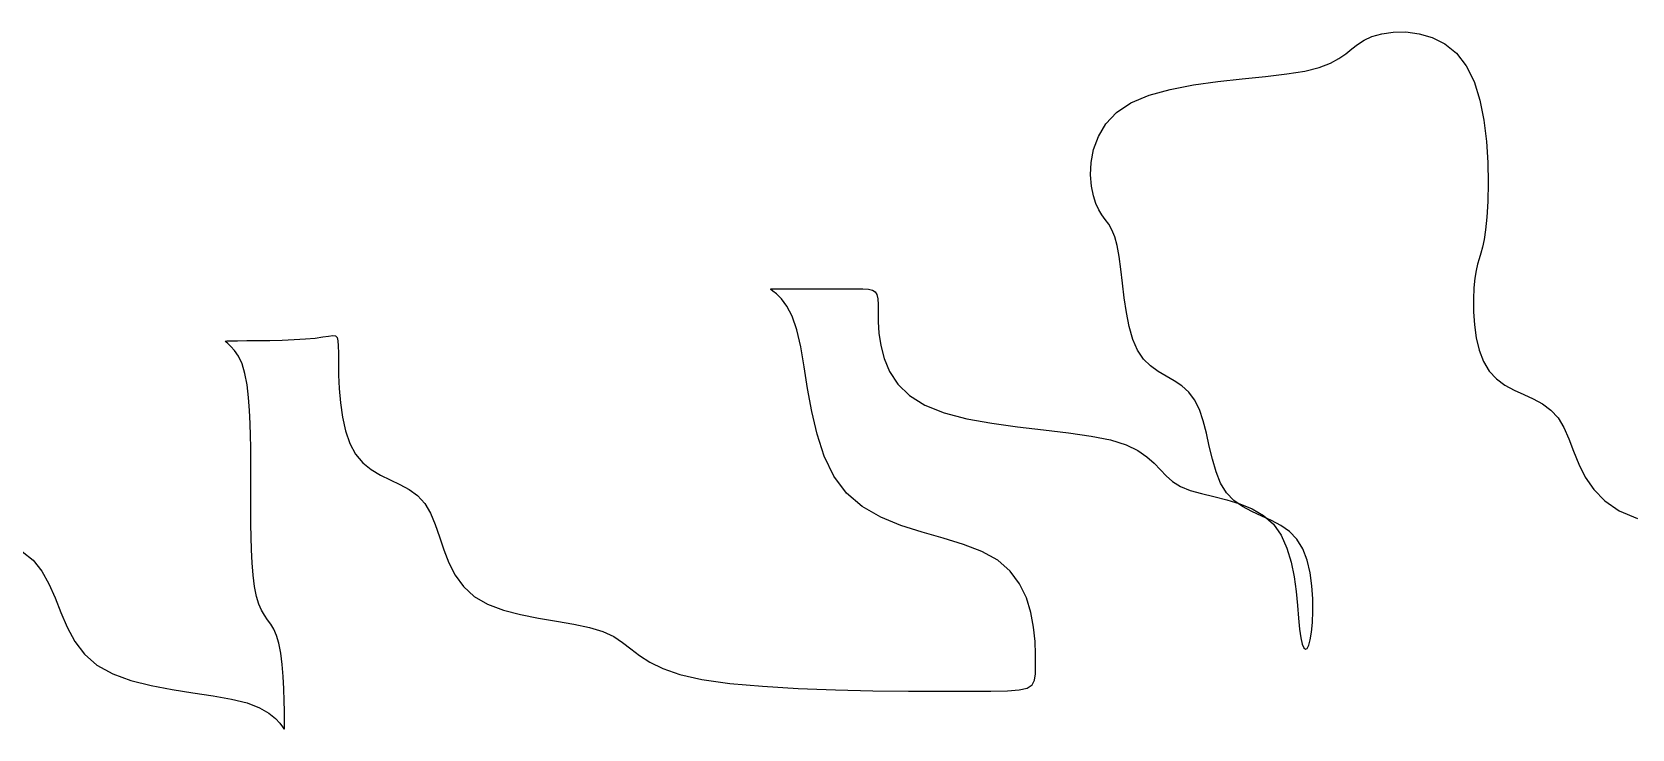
# Model space of a CAD drawing. Header units: inches. Extents: x 7658 to 73799, y 48 to 40262.
# Drawn here: x 49760.5 to 50217.4, y 1048.5 to 1247.5 of the extents above; entities that cross this region are included whole.
import ezdxf

# ---------------------------------------------------------------- set-up
doc = ezdxf.new("R2010")
doc.units = ezdxf.units.IN

# ---------------------------------------------------------------- blocks, each defined once
blk = doc.blocks.new('A$C041A49A9')
at = {"linetype": 'Continuous'}
for p, q in [((1.00206, 0.19549), (1.0039, 0.19669)), ((1.0039, 0.19669), (1.00615, 0.19772)), ((1.00615, 0.19772), (1.00896, 0.19852)), ((1.00896, 0.19852), (1.01225, 0.19898)), ((1.01225, 0.19898), (1.01585, 0.19902)), ((1.01585, 0.19902), (1.01961, 0.19853)), ((1.01961, 0.19853), (1.02337, 0.19742)), ((1.02337, 0.19742), (1.02698, 0.19559)), ((0.99674, 0.19142), (0.99871, 0.19279)), ((0.99871, 0.19279), (1.00041, 0.19417)), ((1.00041, 0.19417), (1.00206, 0.19549)), ((1.02698, 0.19559), (1.03026, 0.19294)), ((1.03026, 0.19294), (1.03308, 0.18938)), ((0.98181, 0.18704), (0.987, 0.18786)), ((0.987, 0.18786), (0.99111, 0.18889)), ((0.99111, 0.18889), (0.99428, 0.1901)), ((0.99428, 0.1901), (0.99674, 0.19142)), ((1.03308, 0.18938), (1.0353, 0.18486)), ((0.94857, 0.18264), (0.95522, 0.18391)), ((0.95522, 0.18391), (0.96216, 0.18488)), ((0.96216, 0.18488), (0.96909, 0.18565)), ((0.96909, 0.18565), (0.97574, 0.18633)), ((0.97574, 0.18633), (0.98181, 0.18704)), ((1.0353, 0.18486), (1.03695, 0.17958)), ((0.93322, 0.17599), (0.93732, 0.17876)), ((0.93732, 0.17876), (0.94251, 0.18096)), ((0.94251, 0.18096), (0.94857, 0.18264)), ((1.03695, 0.17958), (1.03812, 0.1738)), ((0.93016, 0.17275), (0.93322, 0.17599)), ((1.03812, 0.1738), (1.03886, 0.16776)), ((0.92666, 0.16549), (0.92802, 0.16919)), ((0.92802, 0.16919), (0.93016, 0.17275)), ((0.92597, 0.16178), (0.92666, 0.16549)), ((1.03886, 0.16776), (1.03924, 0.16172)), ((0.92581, 0.15823), (0.92597, 0.16178)), ((1.03924, 0.16172), (1.03934, 0.15594)), ((0.92606, 0.15499), (0.92581, 0.15823)), ((1.03934, 0.15594), (1.03922, 0.15066)), ((0.9266, 0.15221), (0.92606, 0.15499)), ((0.92731, 0.15001), (0.9266, 0.15221)), ((0.92815, 0.14826), (0.92731, 0.15001)), ((0.92906, 0.1468), (0.92815, 0.14826)), ((0.93001, 0.14547), (0.92906, 0.1468)), ((1.03922, 0.15066), (1.03895, 0.14614)), ((0.93097, 0.1441), (0.93001, 0.14547)), ((0.93188, 0.14252), (0.93097, 0.1441)), ((0.93271, 0.14057), (0.93188, 0.14252)), ((1.0386, 0.14256), (1.03818, 0.13979)), ((1.03895, 0.14614), (1.0386, 0.14256)), ((0.93343, 0.13808), (0.93271, 0.14057)), ((0.934, 0.13495), (0.93343, 0.13808)), ((1.03772, 0.13762), (1.03725, 0.13586)), ((1.03818, 0.13979), (1.03772, 0.13762)), ((0.93448, 0.1313), (0.934, 0.13495)), ((1.03631, 0.1327), (1.0359, 0.13091)), ((1.03677, 0.13428), (1.03631, 0.1327)), ((1.03725, 0.13586), (1.03677, 0.13428)), ((0.93493, 0.12729), (0.93448, 0.1313)), ((1.03554, 0.1287), (1.03527, 0.12592)), ((1.0359, 0.13091), (1.03554, 0.1287)), ((0.83447, 0.12548), (0.83449, 0.12564)), ((0.83506, 0.12505), (0.83447, 0.12548)), ((0.83449, 0.12564), (0.8353, 0.12566)), ((0.83613, 0.12421), (0.83506, 0.12505)), ((0.8353, 0.12566), (0.83698, 0.12566)), ((0.8375, 0.12282), (0.83613, 0.12421)), ((0.83698, 0.12566), (0.83939, 0.12566)), ((0.83939, 0.12566), (0.84235, 0.12566)), ((0.84235, 0.12566), (0.84567, 0.12566)), ((0.84567, 0.12566), (0.84913, 0.12566)), ((0.84913, 0.12566), (0.85256, 0.12566)), ((0.85256, 0.12566), (0.85576, 0.12566)), ((0.85576, 0.12566), (0.85853, 0.12566)), ((0.85853, 0.12566), (0.86072, 0.12565)), ((0.86072, 0.12565), (0.86236, 0.12556)), ((0.86236, 0.12556), (0.86354, 0.12531)), ((0.86354, 0.12531), (0.86433, 0.12483)), ((0.86433, 0.12483), (0.86481, 0.12404)), ((0.86481, 0.12404), (0.86506, 0.12286)), ((0.93543, 0.1231), (0.93493, 0.12729)), ((1.03527, 0.12592), (1.03512, 0.12268)), ((0.83903, 0.12074), (0.8375, 0.12282)), ((0.84056, 0.11785), (0.83903, 0.12074)), ((0.86506, 0.12286), (0.86515, 0.12122)), ((0.86515, 0.12122), (0.86516, 0.11903)), ((0.86516, 0.11903), (0.86519, 0.11625)), ((0.93604, 0.11892), (0.93543, 0.1231)), ((0.93683, 0.11491), (0.93604, 0.11892)), ((1.03512, 0.12268), (1.03516, 0.11913)), ((1.03516, 0.11913), (1.03541, 0.11542)), ((0.84193, 0.114), (0.84056, 0.11785)), ((0.86519, 0.11625), (0.86537, 0.11301)), ((0.93786, 0.11125), (0.93683, 0.11491)), ((1.03541, 0.11542), (1.03594, 0.11172)), ((0.67868, 0.11077), (0.67912, 0.11086)), ((0.67882, 0.11052), (0.67868, 0.11077)), ((0.6794, 0.11004), (0.67882, 0.11052)), ((0.67912, 0.11086), (0.68028, 0.11087)), ((0.6803, 0.10925), (0.6794, 0.11004)), ((0.68028, 0.11087), (0.68224, 0.11087)), ((0.68224, 0.11087), (0.68487, 0.11088)), ((0.68487, 0.11088), (0.68798, 0.11091)), ((0.68798, 0.11091), (0.6914, 0.11097)), ((0.6914, 0.11097), (0.69492, 0.11106)), ((0.69492, 0.11106), (0.69838, 0.11119)), ((0.69838, 0.11119), (0.70159, 0.11138)), ((0.70159, 0.11138), (0.70436, 0.11163)), ((0.70436, 0.11163), (0.70655, 0.11193)), ((0.70655, 0.11193), (0.7082, 0.1122)), ((0.7082, 0.1122), (0.70938, 0.11233)), ((0.70938, 0.11233), (0.71017, 0.11222)), ((0.71017, 0.11222), (0.71065, 0.11177)), ((0.71065, 0.11177), (0.71089, 0.11086)), ((0.71089, 0.11086), (0.71098, 0.10939)), ((0.84305, 0.10913), (0.84193, 0.114)), ((0.86537, 0.11301), (0.86586, 0.10946)), ((0.93921, 0.10812), (0.93786, 0.11125)), ((1.03594, 0.11172), (1.03678, 0.10816)), ((0.68137, 0.10807), (0.6803, 0.10925)), ((0.68248, 0.10643), (0.68137, 0.10807)), ((0.6835, 0.10423), (0.68248, 0.10643)), ((0.71098, 0.10939), (0.711, 0.10727)), ((0.711, 0.10727), (0.71101, 0.10443)), ((0.84402, 0.10343), (0.84305, 0.10913)), ((0.86586, 0.10946), (0.86682, 0.10575)), ((0.86682, 0.10575), (0.8684, 0.10204)), ((0.94092, 0.10564), (0.93921, 0.10812)), ((0.94291, 0.10369), (0.94092, 0.10564)), ((1.03678, 0.10816), (1.03799, 0.10492)), ((0.68432, 0.10146), (0.6835, 0.10423)), ((0.68493, 0.09822), (0.68432, 0.10146)), ((0.71101, 0.10443), (0.71107, 0.101)), ((0.71107, 0.101), (0.71126, 0.09718)), ((0.84501, 0.09719), (0.84402, 0.10343)), ((0.8684, 0.10204), (0.87076, 0.09849)), ((0.94509, 0.10211), (0.94291, 0.10369)), ((0.94737, 0.10074), (0.94509, 0.10211)), ((0.94964, 0.09941), (0.94737, 0.10074)), ((1.03799, 0.10492), (1.03962, 0.10215)), ((1.03962, 0.10215), (1.04168, 0.09994)), ((0.68537, 0.09467), (0.68493, 0.09822)), ((0.71126, 0.09718), (0.71161, 0.09314)), ((0.84619, 0.09068), (0.84501, 0.09719)), ((0.87076, 0.09849), (0.87406, 0.09525)), ((0.95182, 0.09795), (0.94964, 0.09941)), ((0.95382, 0.0962), (0.95182, 0.09795)), ((0.95552, 0.09399), (0.95382, 0.0962)), ((1.04168, 0.09994), (1.04409, 0.09821)), ((1.04409, 0.09821), (1.04672, 0.09678)), ((1.04672, 0.09678), (1.04948, 0.09551)), ((0.68566, 0.09096), (0.68537, 0.09467)), ((0.71161, 0.09314), (0.7122, 0.08906)), ((0.87406, 0.09525), (0.87844, 0.09248)), ((0.87844, 0.09248), (0.88398, 0.09028)), ((0.95687, 0.09122), (0.95552, 0.09399)), ((1.04948, 0.09551), (1.05223, 0.09424)), ((1.05223, 0.09424), (1.05487, 0.09282)), ((1.05487, 0.09282), (1.05728, 0.09108)), ((0.68584, 0.08725), (0.68566, 0.09096)), ((0.68593, 0.0837), (0.68584, 0.08725)), ((0.7122, 0.08906), (0.71308, 0.08514)), ((0.84772, 0.08416), (0.84619, 0.09068)), ((0.88398, 0.09028), (0.89047, 0.08859)), ((0.89047, 0.08859), (0.89757, 0.08729)), ((0.89757, 0.08729), (0.90498, 0.08626)), ((0.95795, 0.08798), (0.95687, 0.09122)), ((0.95887, 0.08443), (0.95795, 0.08798)), ((1.05728, 0.09108), (1.05934, 0.08887)), ((1.05934, 0.08887), (1.06099, 0.0861)), ((0.68596, 0.08046), (0.68593, 0.0837)), ((0.71308, 0.08514), (0.7143, 0.08153)), ((0.84976, 0.07792), (0.84772, 0.08416)), ((0.90498, 0.08626), (0.9124, 0.08538)), ((0.9124, 0.08538), (0.9195, 0.08454)), ((0.9195, 0.08454), (0.92598, 0.08363)), ((0.92598, 0.08363), (0.93153, 0.08252)), ((0.93153, 0.08252), (0.93593, 0.08113)), ((0.95971, 0.08072), (0.95887, 0.08443)), ((1.06099, 0.0861), (1.06238, 0.08286)), ((1.06238, 0.08286), (1.06373, 0.07931)), ((0.68597, 0.07769), (0.68596, 0.08046)), ((0.68597, 0.07548), (0.68597, 0.07769)), ((0.7143, 0.08153), (0.71593, 0.07844)), ((0.71593, 0.07844), (0.71799, 0.07599)), ((0.85249, 0.07223), (0.84976, 0.07792)), ((0.93593, 0.08113), (0.93931, 0.07951)), ((0.93931, 0.07951), (0.94191, 0.07774)), ((0.94191, 0.07774), (0.94398, 0.07588)), ((0.96061, 0.07701), (0.95971, 0.08072)), ((1.06373, 0.07931), (1.06522, 0.0756)), ((0.68597, 0.07375), (0.68597, 0.07548)), ((0.68597, 0.07232), (0.68597, 0.07375)), ((0.71799, 0.07599), (0.7204, 0.07407)), ((0.7204, 0.07407), (0.72303, 0.0725)), ((0.94398, 0.07588), (0.94573, 0.07403)), ((0.94573, 0.07403), (0.9474, 0.07225)), ((0.96165, 0.07346), (0.96061, 0.07701)), ((0.96295, 0.07022), (0.96165, 0.07346)), ((1.06522, 0.0756), (1.06706, 0.07189)), ((0.68597, 0.07105), (0.68597, 0.07232)), ((0.68597, 0.06978), (0.68597, 0.07105)), ((0.68597, 0.06835), (0.68597, 0.06978)), ((0.72303, 0.0725), (0.72579, 0.07114)), ((0.72579, 0.07114), (0.72854, 0.06982)), ((0.72854, 0.06982), (0.73118, 0.06836)), ((0.85606, 0.06735), (0.85249, 0.07223)), ((0.9474, 0.07225), (0.94923, 0.07063)), ((0.94923, 0.07063), (0.95144, 0.06925)), ((0.95144, 0.06925), (0.95422, 0.06814)), ((0.96462, 0.06745), (0.96295, 0.07022)), ((1.06706, 0.07189), (1.06947, 0.06834)), ((0.68597, 0.06662), (0.68597, 0.06835)), ((0.68597, 0.06441), (0.68597, 0.06662)), ((0.68597, 0.06164), (0.68597, 0.06441)), ((0.73118, 0.06836), (0.73359, 0.06662)), ((0.73359, 0.06662), (0.73565, 0.06441)), ((0.73565, 0.06441), (0.73729, 0.06164)), ((0.86058, 0.06349), (0.85606, 0.06735)), ((0.95422, 0.06814), (0.95746, 0.06721)), ((0.95746, 0.06721), (0.96101, 0.06634)), ((0.96101, 0.06634), (0.96472, 0.06541)), ((0.96672, 0.06524), (0.96462, 0.06745)), ((0.96472, 0.06541), (0.96842, 0.06428)), ((0.96918, 0.0635), (0.96672, 0.06524)), ((0.96842, 0.06428), (0.97197, 0.06282)), ((1.06947, 0.06834), (1.07264, 0.0651)), ((1.07264, 0.0651), (1.07678, 0.06233)), ((0.68599, 0.0584), (0.68597, 0.06164)), ((0.73729, 0.06164), (0.73864, 0.0584)), ((0.86586, 0.06049), (0.86058, 0.06349)), ((0.87164, 0.05814), (0.86586, 0.06049)), ((0.97186, 0.06208), (0.96918, 0.0635)), ((0.97467, 0.06081), (0.97186, 0.06208)), ((0.97197, 0.06282), (0.97522, 0.06092)), ((0.97748, 0.05954), (0.97467, 0.06081)), ((0.97522, 0.06092), (0.97799, 0.05844)), ((0.98017, 0.05811), (0.97748, 0.05954)), ((1.07678, 0.06233), (1.08202, 0.06013)), ((0.68605, 0.05484), (0.68599, 0.0584)), ((0.68617, 0.05114), (0.68605, 0.05484)), ((0.73864, 0.0584), (0.73986, 0.05484)), ((0.73986, 0.05484), (0.74111, 0.05114)), ((0.87768, 0.05621), (0.87164, 0.05814)), ((0.88372, 0.05447), (0.87768, 0.05621)), ((0.97799, 0.05844), (0.98018, 0.05531)), ((0.98262, 0.05638), (0.98017, 0.05811)), ((0.98018, 0.05531), (0.98184, 0.05165)), ((0.98472, 0.05417), (0.98262, 0.05638)), ((0.62073, 0.05068), (0.62386, 0.0482)), ((0.68636, 0.04743), (0.68617, 0.05114)), ((0.74111, 0.05114), (0.74256, 0.04743)), ((0.8895, 0.05271), (0.88372, 0.05447)), ((0.89478, 0.05069), (0.8895, 0.05271)), ((0.8993, 0.0482), (0.89478, 0.05069)), ((0.98184, 0.05165), (0.98305, 0.04764)), ((0.98638, 0.0514), (0.98472, 0.05417)), ((0.98761, 0.04816), (0.98638, 0.0514)), ((0.62386, 0.0482), (0.62636, 0.04507)), ((0.68665, 0.04388), (0.68636, 0.04743)), ((0.74256, 0.04743), (0.74438, 0.04388)), ((0.90286, 0.04507), (0.8993, 0.0482)), ((0.98305, 0.04764), (0.9839, 0.04346)), ((0.98847, 0.0446), (0.98761, 0.04816)), ((0.62636, 0.04507), (0.62836, 0.04141)), ((0.62836, 0.04141), (0.63009, 0.0374)), ((0.68705, 0.04064), (0.68665, 0.04388)), ((0.74438, 0.04388), (0.74673, 0.04064)), ((0.90554, 0.04141), (0.90286, 0.04507)), ((0.90747, 0.0374), (0.90554, 0.04141)), ((0.9839, 0.04346), (0.98448, 0.03927)), ((0.98901, 0.0409), (0.98847, 0.0446)), ((0.63009, 0.0374), (0.63176, 0.03322)), ((0.68758, 0.03786), (0.68705, 0.04064)), ((0.68825, 0.03566), (0.68758, 0.03786)), ((0.74673, 0.04064), (0.74978, 0.03786)), ((0.74978, 0.03786), (0.75362, 0.03567)), ((0.90875, 0.03322), (0.90747, 0.0374)), ((0.98448, 0.03927), (0.98488, 0.03526)), ((0.98927, 0.03719), (0.98901, 0.0409)), ((0.98931, 0.03364), (0.98927, 0.03719)), ((0.63176, 0.03322), (0.63358, 0.02903)), ((0.68904, 0.03392), (0.68825, 0.03566)), ((0.6899, 0.03249), (0.68904, 0.03392)), ((0.6908, 0.03121), (0.6899, 0.03249)), ((0.75362, 0.03567), (0.75811, 0.03397)), ((0.75811, 0.03397), (0.76303, 0.03267)), ((0.76303, 0.03267), (0.76817, 0.03163)), ((0.90953, 0.02903), (0.90875, 0.03322)), ((0.98488, 0.03526), (0.98519, 0.03161)), ((0.98916, 0.0304), (0.98931, 0.03364)), ((0.63358, 0.02903), (0.63576, 0.02502)), ((0.6917, 0.02993), (0.6908, 0.03121)), ((0.69257, 0.02849), (0.6917, 0.02993)), ((0.69335, 0.02673), (0.69257, 0.02849)), ((0.76817, 0.03163), (0.77331, 0.03074)), ((0.77331, 0.03074), (0.77823, 0.02989)), ((0.77823, 0.02989), (0.78272, 0.02895)), ((0.78272, 0.02895), (0.78656, 0.02781)), ((0.78656, 0.02781), (0.78964, 0.02639)), ((0.90994, 0.02502), (0.90953, 0.02903)), ((0.98519, 0.03161), (0.98548, 0.02848)), ((0.98548, 0.02848), (0.98584, 0.02602)), ((0.98854, 0.02545), (0.98889, 0.02762)), ((0.98889, 0.02762), (0.98916, 0.0304)), ((0.63576, 0.02502), (0.63852, 0.02137)), ((0.69403, 0.02449), (0.69335, 0.02673)), ((0.69456, 0.02169), (0.69403, 0.02449)), ((0.78964, 0.02639), (0.79218, 0.02472)), ((0.79218, 0.02472), (0.79452, 0.02289)), ((0.79452, 0.02289), (0.79699, 0.02099)), ((0.91008, 0.02137), (0.90994, 0.02502)), ((0.98584, 0.02602), (0.98625, 0.02425)), ((0.98625, 0.02425), (0.98671, 0.02316)), ((0.98671, 0.02316), (0.98719, 0.02275)), ((0.98719, 0.02275), (0.98766, 0.023)), ((0.98766, 0.023), (0.98812, 0.0239)), ((0.98812, 0.0239), (0.98854, 0.02545)), ((0.63852, 0.02137), (0.64207, 0.01824)), ((0.69496, 0.01844), (0.69456, 0.02169)), ((0.69524, 0.01497), (0.69496, 0.01844)), ((0.79699, 0.02099), (0.79993, 0.01908)), ((0.79993, 0.01908), (0.80366, 0.01725)), ((0.9101, 0.01824), (0.91008, 0.02137)), ((0.64207, 0.01824), (0.64655, 0.01576)), ((0.64655, 0.01576), (0.65178, 0.01385)), ((0.65178, 0.01385), (0.65751, 0.0124)), ((0.69544, 0.01144), (0.69524, 0.01497)), ((0.80366, 0.01725), (0.80851, 0.01559)), ((0.80851, 0.01559), (0.81482, 0.01416)), ((0.81482, 0.01416), (0.82278, 0.01303)), ((0.9091, 0.01257), (0.90981, 0.01391)), ((0.90981, 0.01391), (0.91007, 0.01576)), ((0.91007, 0.01576), (0.9101, 0.01824)), ((0.65751, 0.0124), (0.6635, 0.01127)), ((0.6635, 0.01127), (0.66948, 0.01033)), ((0.66948, 0.01033), (0.67521, 0.00946)), ((0.67521, 0.00946), (0.68045, 0.00854)), ((0.69555, 0.00808), (0.69544, 0.01144)), ((0.82278, 0.01303), (0.83209, 0.01219)), ((0.83209, 0.01219), (0.84229, 0.01158)), ((0.84229, 0.01158), (0.85293, 0.01117)), ((0.85293, 0.01117), (0.86358, 0.01093)), ((0.86358, 0.01093), (0.87378, 0.0108)), ((0.87378, 0.0108), (0.88308, 0.01075)), ((0.88308, 0.01075), (0.89105, 0.01075)), ((0.89105, 0.01075), (0.89734, 0.01076)), ((0.89734, 0.01076), (0.90206, 0.01086)), ((0.90206, 0.01086), (0.90545, 0.01114)), ((0.90545, 0.01114), (0.90772, 0.01168)), ((0.90772, 0.01168), (0.9091, 0.01257)), ((0.68045, 0.00854), (0.68492, 0.00743)), ((0.68492, 0.00743), (0.68846, 0.00605)), ((0.68846, 0.00605), (0.69112, 0.00452)), ((0.69561, 0.00507), (0.69555, 0.00808)), ((0.69563, 0.0026), (0.69561, 0.00507)), ((0.69112, 0.00452), (0.69302, 0.003)), ((0.69302, 0.003), (0.6943, 0.00163)), ((0.6943, 0.00163), (0.69507, 0.00058)), ((0.69507, 0.00058), (0.69547, 0)), ((0.69547, 0), (0.69562, 0.00005)), ((0.69562, 0.00005), (0.69564, 0.00088)), ((0.69564, 0.00088), (0.69563, 0.0026))]:
    blk.add_line(p, q, dxfattribs=at)

msp = doc.modelspace()

# ---------------------------------------------------------------- block references
at = {"xscale": 1000, "yscale": 1000, "zscale": 1000}
msp.add_blockref('A$C041A49A9', (49136.97, 1048.53), dxfattribs=at)

doc.saveas('drawing.dxf')
